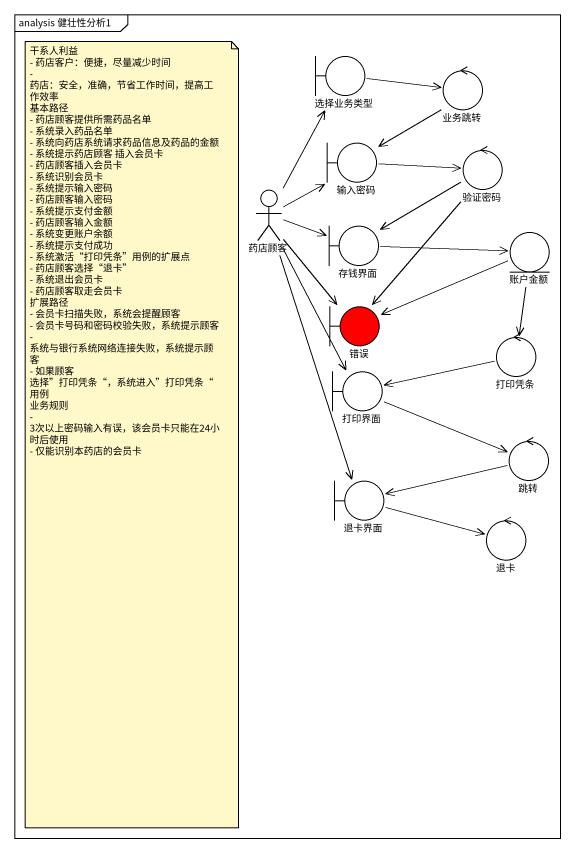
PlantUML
@startuml
mainframe analysis 健壮性分析1
boundary 选择业务类型
control 业务跳转
boundary 输入密码
control 验证密码
actor 药店顾客
boundary 存钱界面
entity 账户金额
boundary 错误 #FF0000
control 打印凭条
boundary 打印界面
control 跳转
boundary 退卡界面
control 退卡
选择业务类型 -right-> 业务跳转
业务跳转 --> 输入密码
输入密码 -right-> 验证密码
验证密码 --> 存钱界面
验证密码 --> 错误
药店顾客 -up-> 选择业务类型
药店顾客 -up-> 输入密码
药店顾客 -right-> 存钱界面
药店顾客 --> 错误
药店顾客 --> 打印界面
药店顾客 --> 退卡界面
存钱界面 -right-> 账户金额
账户金额 -left-> 错误
账户金额 --> 打印凭条
打印凭条 -left-> 打印界面
打印界面 -right-> 跳转
跳转 -left-> 退卡界面
退卡界面 -right-> 退卡
note as N1
  干系人利益
  - 药店客户：便捷，尽量减少时间
  - 药店：安全，准确，节省工作时间，提高工作效率
  基本路径
  - 药店顾客提供所需药品名单
  - 系统录入药品名单
  - 系统向药店系统请求药品信息及药品的金额
  - 系统提示药店顾客 插入会员卡
  - 药店顾客插入会员卡
  - 系统识别会员卡
  - 系统提示输入密码
  - 药店顾客输入密码
  - 系统提示支付金额
  - 药店顾客输入金额
  - 系统变更账户余额
  - 系统提示支付成功
  - 系统激活“打印凭条”用例的扩展点
  - 药店顾客选择“退卡”
  - 系统退出会员卡
  - 药店顾客取走会员卡
  扩展路径
  - 会员卡扫描失败，系统会提醒顾客
  - 会员卡号码和密码校验失败，系统提示顾客
  - 系统与银行系统网络连接失败，系统提示顾客
  - 如果顾客 选择”打印凭条“，系统进入”打印凭条“用例
  业务规则
  - 3次以上密码输入有误，该会员卡只能在24小时后使用
  - 仅能识别本药店的会员卡
end note
@enduml
